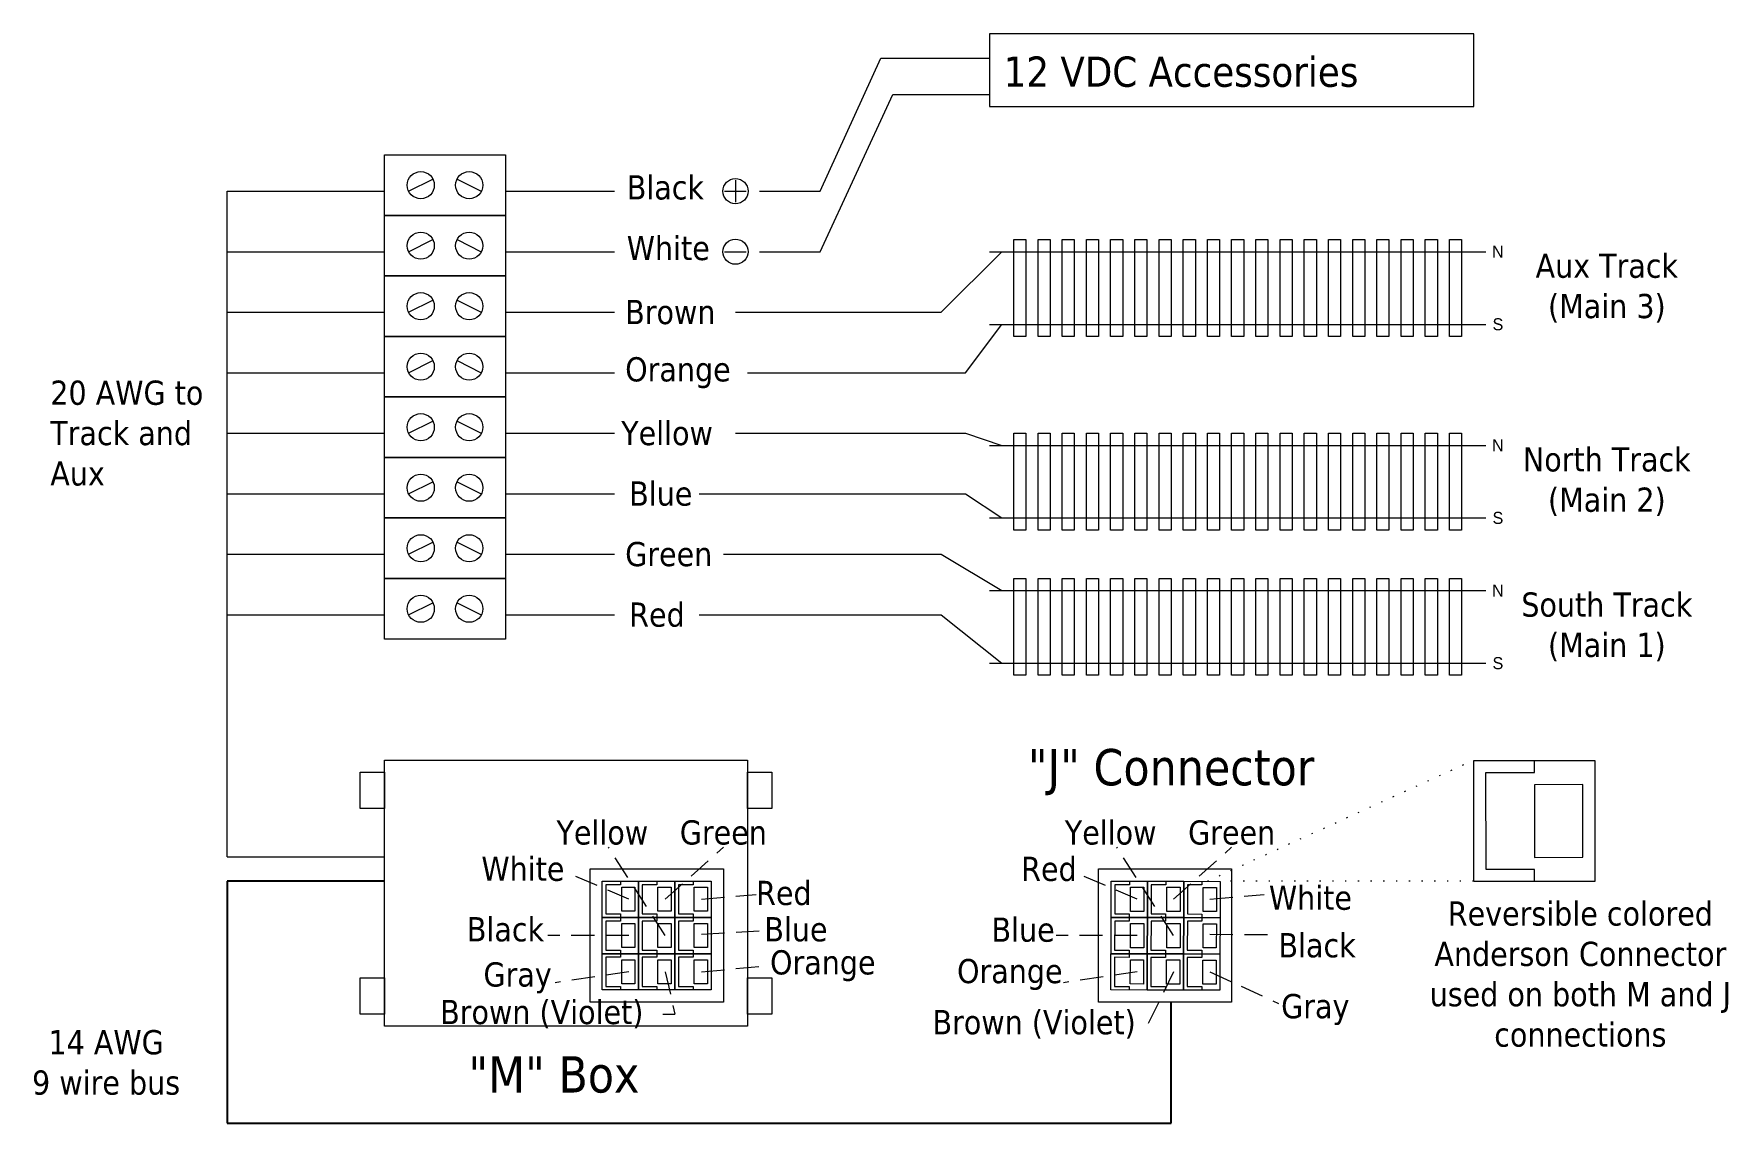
# Model space of a CAD drawing. Extents: x -29 to 111, y -10 to 80.
import ezdxf

# ---------------------------------------------------------------- set-up
doc = ezdxf.new("R2010")
doc.units = 0
doc.linetypes.add('DASHEDTINY', pattern=[2.8575, 1.905, -0.9525])
doc.linetypes.add('DOTTINY', pattern=[0.9525, 0, -0.9525])
doc.layers.get('0').update_dxf_attribs({"lineweight": 0})
doc.styles.add('textstyle23', font='tahoma.ttf')
doc.styles.add('textstyle24', font='tahoma.ttf')
doc.styles.add('textstyle25', font='tahoma.ttf')
doc.styles.add('textstyle26', font='tahoma.ttf')
doc.styles.add('textstyle27', font='tahoma.ttf')
doc.styles.add('textstyle28', font='tahoma.ttf')
doc.styles.add('textstyle29', font='')
doc.styles.add('textstyle30', font='')
doc.styles.add('textstyle31', font='')
doc.styles.add('textstyle32', font='')
doc.styles.add('textstyle33', font='')
doc.styles.add('textstyle34', font='')
doc.styles.add('textstyle35', font='tahoma.ttf')
doc.styles.add('textstyle36', font='tahoma.ttf')
doc.styles.add('textstyle37', font='tahoma.ttf')
doc.styles.add('textstyle38', font='tahoma.ttf')
doc.styles.add('textstyle39', font='tahoma.ttf')
doc.styles.add('textstyle40', font='tahoma.ttf')
doc.styles.add('textstyle41', font='tahoma.ttf')
doc.styles.add('textstyle42', font='tahoma.ttf')
doc.styles.add('textstyle43', font='tahoma.ttf')
doc.styles.add('textstyle44', font='tahoma.ttf')
doc.styles.add('textstyle45', font='tahoma.ttf')
doc.styles.add('textstyle46', font='tahoma.ttf')
doc.styles.add('textstyle47', font='tahoma.ttf')
doc.styles.add('textstyle48', font='tahoma.ttf')
doc.styles.add('textstyle49', font='tahoma.ttf')
doc.styles.add('textstyle50', font='tahoma.ttf')
doc.styles.add('textstyle51', font='tahoma.ttf')
doc.styles.add('textstyle52', font='tahoma.ttf')
doc.styles.add('textstyle53', font='tahoma.ttf')
doc.styles.add('textstyle54', font='tahoma.ttf')
doc.styles.add('textstyle55', font='tahoma.ttf')
doc.styles.add('textstyle56', font='tahoma.ttf')
doc.styles.add('textstyle57', font='tahoma.ttf')
doc.styles.add('textstyle58', font='tahoma.ttf')
doc.styles.add('textstyle59', font='tahoma.ttf')
doc.styles.add('textstyle60', font='tahoma.ttf')
doc.styles.add('textstyle61', font='tahoma.ttf')
doc.styles.add('textstyle62', font='tahoma.ttf')
doc.styles.add('textstyle63', font='tahoma.ttf')
doc.styles.get('textstyle29').set_extended_font_data('textstyle29')
doc.styles.get('textstyle30').set_extended_font_data('textstyle30')
doc.styles.get('textstyle31').set_extended_font_data('textstyle31')
doc.styles.get('textstyle32').set_extended_font_data('textstyle32')
doc.styles.get('textstyle33').set_extended_font_data('textstyle33')
doc.styles.get('textstyle34').set_extended_font_data('textstyle34')

# ---------------------------------------------------------------- blocks, each defined once
blk = doc.blocks.new('Connector1-11')
for p, q in [((1.4, 0), (1.4, -0.3)), ((1.4, -0.3), (0.2, -0.3)), ((0.2, -0.3), (0.2, -2.7)), ((0.2, -2.7), (1.4, -2.7)), ((1.4, -2.7), (1.4, -3))]:
    blk.add_line(p, q)
for points in [[(-0.1, 0), (2.9, 0), (2.9, -3), (-0.1, -3)], [(1.5, -0.5), (2.6, -0.5), (2.6, -2.5), (1.5, -2.5)]]:
    blk.add_lwpolyline(points, close=True)
blk = doc.blocks.new('Connector1-0')
for p, q in [((1.4, 0), (1.4, -0.3)), ((1.4, -0.3), (0.2, -0.3)), ((0.2, -0.3), (0.2, -2.7)), ((0.2, -2.7), (1.4, -2.7)), ((1.4, -2.7), (1.4, -3))]:
    blk.add_line(p, q)
for points in [[(-0.1, 0), (2.9, 0), (2.9, -3), (-0.1, -3)], [(1.5, -0.5), (2.6, -0.5), (2.6, -2.5), (1.5, -2.5)]]:
    blk.add_lwpolyline(points, close=True)
blk = doc.blocks.new('Connector1-14')
for p, q in [((1.4, 0), (1.4, -0.3)), ((1.4, -0.3), (0.2, -0.3)), ((0.2, -0.3), (0.2, -2.7)), ((0.2, -2.7), (1.4, -2.7)), ((1.4, -2.7), (1.4, -3))]:
    blk.add_line(p, q)
for points in [[(-0.1, 0), (2.9, 0), (2.9, -3), (-0.1, -3)], [(1.5, -0.5), (2.6, -0.5), (2.6, -2.5), (1.5, -2.5)]]:
    blk.add_lwpolyline(points, close=True)

msp = doc.modelspace()

# ---------------------------------------------------------------- linework, layer by layer
for p, q in [((36, 67), (41, 78)), ((41, 78), (50, 78)), ((36, 62), (42, 75)), ((42, 75), (50, 75)), ((2, 67), (4, 68)), ((6, 68), (8, 67)), ((29, 67.9), (29, 66.1)), ((-13, 62), (-13, 67)), ((-13, 67), (0, 67)), ((10, 67), (19, 67)), ((28.1, 67), (29.9, 67)), ((31, 67), (36, 67)), ((2, 62), (4, 63)), ((6, 63), (8, 62)), ((-13, 12), (-13, 62)), ((-13, 62), (0, 62)), ((10, 62), (19, 62)), ((28.1, 62), (29.9, 62)), ((31, 62), (36, 62)), ((46, 57), (51, 62)), ((50, 62), (91, 62)), ((2, 57), (4, 58)), ((6, 58), (8, 57)), ((-13, 57), (0, 57)), ((10, 57), (19, 57)), ((29, 57), (46, 57)), ((48, 52), (51, 56)), ((50, 56), (91, 56)), ((-13, 52), (0, 52)), ((2, 52), (4, 53)), ((6, 53), (8, 52)), ((10, 52), (19, 52)), ((30, 52), (48, 52)), ((2, 47), (4, 48)), ((6, 48), (8, 47)), ((-13, 47), (0, 47)), ((10, 47), (19, 47)), ((29, 47), (48, 47)), ((48, 47), (51, 46)), ((50, 46), (91, 46)), ((-13, 42), (0, 42)), ((2, 42), (4, 43)), ((6, 43), (8, 42)), ((10, 42), (19, 42)), ((26, 42), (48, 42)), ((48, 42), (51, 40)), ((50, 40), (91, 40)), ((2, 37), (4, 38)), ((6, 38), (8, 37)), ((-13, 37), (0, 37)), ((10, 37), (19, 37)), ((28, 37), (46, 37)), ((46, 37), (51, 34)), ((50, 34), (91, 34)), ((2, 32), (4, 33)), ((6, 33), (8, 32)), ((-13, 32), (0, 32)), ((10, 32), (19, 32)), ((26, 32), (46, 32)), ((46, 32), (51, 28)), ((50, 28), (91, 28)), ((95.01, 18.96), (95.01, 19.96)), ((91.02, 10.96), (91.01, 18.96)), ((91.01, 18.96), (95.01, 18.96)), ((-13, 12), (0, 12)), ((95.02, 10.96), (91.02, 10.96)), ((95.02, 9.96), (95.02, 10.96))]:
    msp.add_line(p, q)
at = {"linetype": 'DOTTINY'}
for p, q in [((68, 10), (90, 20)), ((90, 10), (69, 10))]:
    msp.add_line(p, q, dxfattribs=at)
at = {"linetype": 'DASHEDTINY'}
for p, q in [((23.2, 5.5), (18.5, 12.8)), ((23.2, 8.5), (28, 12.8)), ((65.2, 5.5), (60.5, 12.8)), ((65.2, 8.5), (70, 12.8)), ((20.2, 8.5), (15.3, 10.6)), ((62.2, 8.5), (57.3, 10.6)), ((26.2, 8.5), (30.7, 8.9)), ((68.2, 8.5), (72.7, 8.9)), ((26.2, 5.6), (31.1, 5.9)), ((68.2, 5.6), (73.66, 5.59)), ((20.2, 5.5), (13.5, 5.5)), ((62.2, 5.5), (55.5, 5.5)), ((26.2, 2.5), (31.6, 3)), ((20.2, 2.5), (14.1, 1.6)), ((23.2, 2.5), (24, -1)), ((62.2, 2.5), (56.1, 1.6)), ((65.2, 2.5), (63, -2)), ((68.2, 2.5), (73.87, -0.11)), ((23, -1), (24, -1))]:
    msp.add_line(p, q, dxfattribs=at)
at = {"lineweight": 25}
for p, q in [((0, 10), (-13, 10)), ((-13, 10), (-13, -10)), ((65, -10), (65, 0)), ((-13, -10), (65, -10))]:
    msp.add_line(p, q, dxfattribs=at)
for points in [[(50, 74), (90, 74), (90, 80), (50, 80)], [(10, 65), (0, 65), (0, 70), (10, 70)], [(10, 60), (0, 60), (0, 65), (10, 65)], [(52, 63), (53, 63), (53, 55), (52, 55)], [(54, 63), (55, 63), (55, 55), (54, 55)], [(56, 63), (57, 63), (57, 55), (56, 55)], [(58, 63), (59, 63), (59, 55), (58, 55)], [(60, 63), (61, 63), (61, 55), (60, 55)], [(62, 63), (63, 63), (63, 55), (62, 55)], [(64, 63), (65, 63), (65, 55), (64, 55)], [(66, 63), (67, 63), (67, 55), (66, 55)], [(68, 63), (69, 63), (69, 55), (68, 55)], [(70, 63), (71, 63), (71, 55), (70, 55)], [(72, 63), (73, 63), (73, 55), (72, 55)], [(74, 63), (75, 63), (75, 55), (74, 55)], [(76, 63), (77, 63), (77, 55), (76, 55)], [(78, 63), (79, 63), (79, 55), (78, 55)], [(80, 63), (81, 63), (81, 55), (80, 55)], [(82, 63), (83, 63), (83, 55), (82, 55)], [(84, 63), (85, 63), (85, 55), (84, 55)], [(86, 63), (87, 63), (87, 55), (86, 55)], [(88, 63), (89, 63), (89, 55), (88, 55)], [(10, 55), (0, 55), (0, 60), (10, 60)], [(10, 50), (0, 50), (0, 55), (10, 55)], [(10, 45), (0, 45), (0, 50), (10, 50)], [(52, 47), (53, 47), (53, 39), (52, 39)], [(54, 47), (55, 47), (55, 39), (54, 39)], [(56, 47), (57, 47), (57, 39), (56, 39)], [(58, 47), (59, 47), (59, 39), (58, 39)], [(60, 47), (61, 47), (61, 39), (60, 39)], [(62, 47), (63, 47), (63, 39), (62, 39)], [(64, 47), (65, 47), (65, 39), (64, 39)], [(66, 47), (67, 47), (67, 39), (66, 39)], [(68, 47), (69, 47), (69, 39), (68, 39)], [(70, 47), (71, 47), (71, 39), (70, 39)], [(72, 47), (73, 47), (73, 39), (72, 39)], [(74, 47), (75, 47), (75, 39), (74, 39)], [(76, 47), (77, 47), (77, 39), (76, 39)], [(78, 47), (79, 47), (79, 39), (78, 39)], [(80, 47), (81, 47), (81, 39), (80, 39)], [(82, 47), (83, 47), (83, 39), (82, 39)], [(84, 47), (85, 47), (85, 39), (84, 39)], [(86, 47), (87, 47), (87, 39), (86, 39)], [(88, 47), (89, 47), (89, 39), (88, 39)], [(10, 40), (0, 40), (0, 45), (10, 45)], [(10, 35), (0, 35), (0, 40), (10, 40)], [(10, 30), (0, 30), (0, 35), (10, 35)], [(52, 35), (53, 35), (53, 27), (52, 27)], [(54, 35), (55, 35), (55, 27), (54, 27)], [(56, 35), (57, 35), (57, 27), (56, 27)], [(58, 35), (59, 35), (59, 27), (58, 27)], [(60, 35), (61, 35), (61, 27), (60, 27)], [(62, 35), (63, 35), (63, 27), (62, 27)], [(64, 35), (65, 35), (65, 27), (64, 27)], [(66, 35), (67, 35), (67, 27), (66, 27)], [(68, 35), (69, 35), (69, 27), (68, 27)], [(70, 35), (71, 35), (71, 27), (70, 27)], [(72, 35), (73, 35), (73, 27), (72, 27)], [(74, 35), (75, 35), (75, 27), (74, 27)], [(76, 35), (77, 35), (77, 27), (76, 27)], [(78, 35), (79, 35), (79, 27), (78, 27)], [(80, 35), (81, 35), (81, 27), (80, 27)], [(82, 35), (83, 35), (83, 27), (82, 27)], [(84, 35), (85, 35), (85, 27), (84, 27)], [(86, 35), (87, 35), (87, 27), (86, 27)], [(88, 35), (89, 35), (89, 27), (88, 27)], [(0, 20), (30, 20), (30, -2), (0, -2)], [(100.02, 9.97), (90.02, 9.96), (90.01, 19.96), (100.01, 19.97)], [(-2, 19), (0, 19), (0, 16), (-2, 16)], [(30, 19), (32, 19), (32, 16), (30, 16)], [(95.02, 11.96), (99.02, 11.97), (99.01, 17.97), (95.01, 17.96)], [(28, 0), (17, 0), (17, 11), (28, 11)], [(59, 11), (70, 11), (70, 0), (59, 0)], [(-2, 2), (0, 2), (0, -1), (-2, -1)], [(30, 2), (32, 2), (32, -1), (30, -1)]]:
    msp.add_lwpolyline(points, close=True)
for centre, radius in [((3, 67.5), 1.12), ((7, 67.5), 1.12), ((29, 67), 1.04), ((3, 62.5), 1.12), ((7, 62.5), 1.12), ((29, 62), 1.04), ((3, 57.5), 1.12), ((7, 57.5), 1.12), ((3, 52.5), 1.12), ((7, 52.5), 1.12), ((3, 47.5), 1.12), ((7, 47.5), 1.12), ((3, 42.5), 1.12), ((7, 42.5), 1.12), ((3, 37.5), 1.12), ((7, 37.5), 1.12), ((3, 32.5), 1.12), ((7, 32.5), 1.12)]:
    msp.add_circle(centre, radius)

# ---------------------------------------------------------------- block references
for name, p in [('Connector1-11', (18.1, 10)), ('Connector1-11', (21.1, 10)), ('Connector1-11', (24.1, 10)), ('Connector1-0', (18.1, 7)), ('Connector1-11', (21.1, 7)), ('Connector1-11', (24.1, 7)), ('Connector1-11', (18.1, 4)), ('Connector1-11', (21.1, 4)), ('Connector1-11', (24.1, 4))]:
    msp.add_blockref(name, p)
at = {"rotation": 359.868}
for name, p in [('Connector1-14', (60.15, 10)), ('Connector1-14', (63.15, 9.99)), ('Connector1-14', (66.15, 9.98)), ('Connector1-0', (60.14, 7)), ('Connector1-14', (63.14, 6.99)), ('Connector1-14', (66.14, 6.98)), ('Connector1-14', (60.13, 4)), ('Connector1-14', (63.13, 3.99)), ('Connector1-14', (66.13, 3.98))]:
    msp.add_blockref(name, p, dxfattribs=at)

# ---------------------------------------------------------------- texts
at = {"style": 'textstyle62'}
msp.add_text('12 VDC Accessories', height=2.5, dxfattribs=at).set_placement((51.16, 75.63))
for s, insert, char_height, width, attachment_point, style in [('Black', (20.02, 67.3), 2, 6.4444, 4, 'textstyle63'), ('White', (20.02, 62.29), 2, 6.8889, 4, 'textstyle60'), ('N', (92, 62), 1, 0.5556, 5, 'textstyle29'), ('Aux Track (Main 3)', (101, 59), 2, 13.5, 5, 'textstyle37'), ('Brown', (19.89, 57), 2, 7.5556, 4, 'textstyle23'), ('S', (92, 56), 1, 0.5556, 5, 'textstyle34'), ('Orange', (19.89, 52), 2, 8.6667, 4, 'textstyle24'), ('20 AWG to Track and Aux', (-27.61, 47), 2, 12.6111, 4, 'textstyle58'), ('Yellow', (19.56, 47), 2, 8.2222, 4, 'textstyle25'), ('N', (92, 46), 1, 0.5556, 5, 'textstyle30'), ('North Track (Main 2)', (101, 43), 2, 15.9444, 5, 'textstyle36'), ('Blue', (20.22, 42), 2, 5.1111, 4, 'textstyle26'), ('S', (92, 40), 1, 0.5556, 5, 'textstyle33'), ('Green', (19.89, 37), 2, 7.1111, 4, 'textstyle27'), ('N', (92, 34), 1, 0.5556, 5, 'textstyle31'), ('South Track (Main 1)', (101, 31), 2, 16.1667, 5, 'textstyle35'), ('Red', (20.22, 32), 2, 4.2222, 4, 'textstyle28'), ('S', (92, 28), 1, 0.5556, 5, 'textstyle32'), ('"J" Connector', (65, 19), 3, 27.4167, 5, 'textstyle50'), ('Yellow', (18, 14), 2, 8.2222, 5, 'textstyle42'), ('Green', (28, 14), 2, 7.1111, 5, 'textstyle43'), ('Yellow', (60, 14), 2, 8.2222, 5, 'textstyle47'), ('Green', (70, 14), 2, 7.1111, 5, 'textstyle48'), ('White', (11.44, 11), 2, 6.8889, 5, 'textstyle38'), ('Red', (54.9, 10.99), 2, 4.2222, 5, 'textstyle51'), ('Red', (33, 9), 2, 4.2222, 5, 'textstyle45'), ('White', (76.51, 8.61), 2, 6.8889, 5, 'textstyle56'), ('Reversible colored\\PAnderson Connector\\Pused on both M and J\\Pconnections', (98.81, 2.3), 2, 30.1667, 5, 'textstyle61'), ('Black', (10, 6), 2, 6.4444, 5, 'textstyle39'), ('Blue', (34, 6), 2, 5.1111, 5, 'textstyle44'), ('Blue', (52.77, 5.97), 2, 5.1111, 5, 'textstyle52'), ('Black', (77.06, 4.68), 2, 6.4444, 5, 'textstyle55'), ('Orange', (36.22, 3), 2, 8.6667, 5, 'textstyle46'), ('Gray', (11, 2), 2, 5.5556, 5, 'textstyle40'), ('Orange', (51.67, 2.28), 2, 8.6667, 5, 'textstyle53'), ('Brown (Violet)', (13, -1), 2, 18.8333, 5, 'textstyle41'), ('Gray', (76.91, -0.62), 2, 5.5556, 5, 'textstyle57'), ('Brown (Violet)', (53.68, -1.84), 2, 18.8333, 5, 'textstyle54'), ('14 AWG\\P9 wire bus', (-23, -5), 2, 14.1111, 5, 'textstyle59'), ('"M" Box', (14, -6), 3, 15.75, 5, 'textstyle49')]:
    msp.add_mtext(s, dxfattribs=dict(insert=insert, char_height=char_height, width=width, attachment_point=attachment_point, style=style))

doc.saveas('drawing.dxf')
